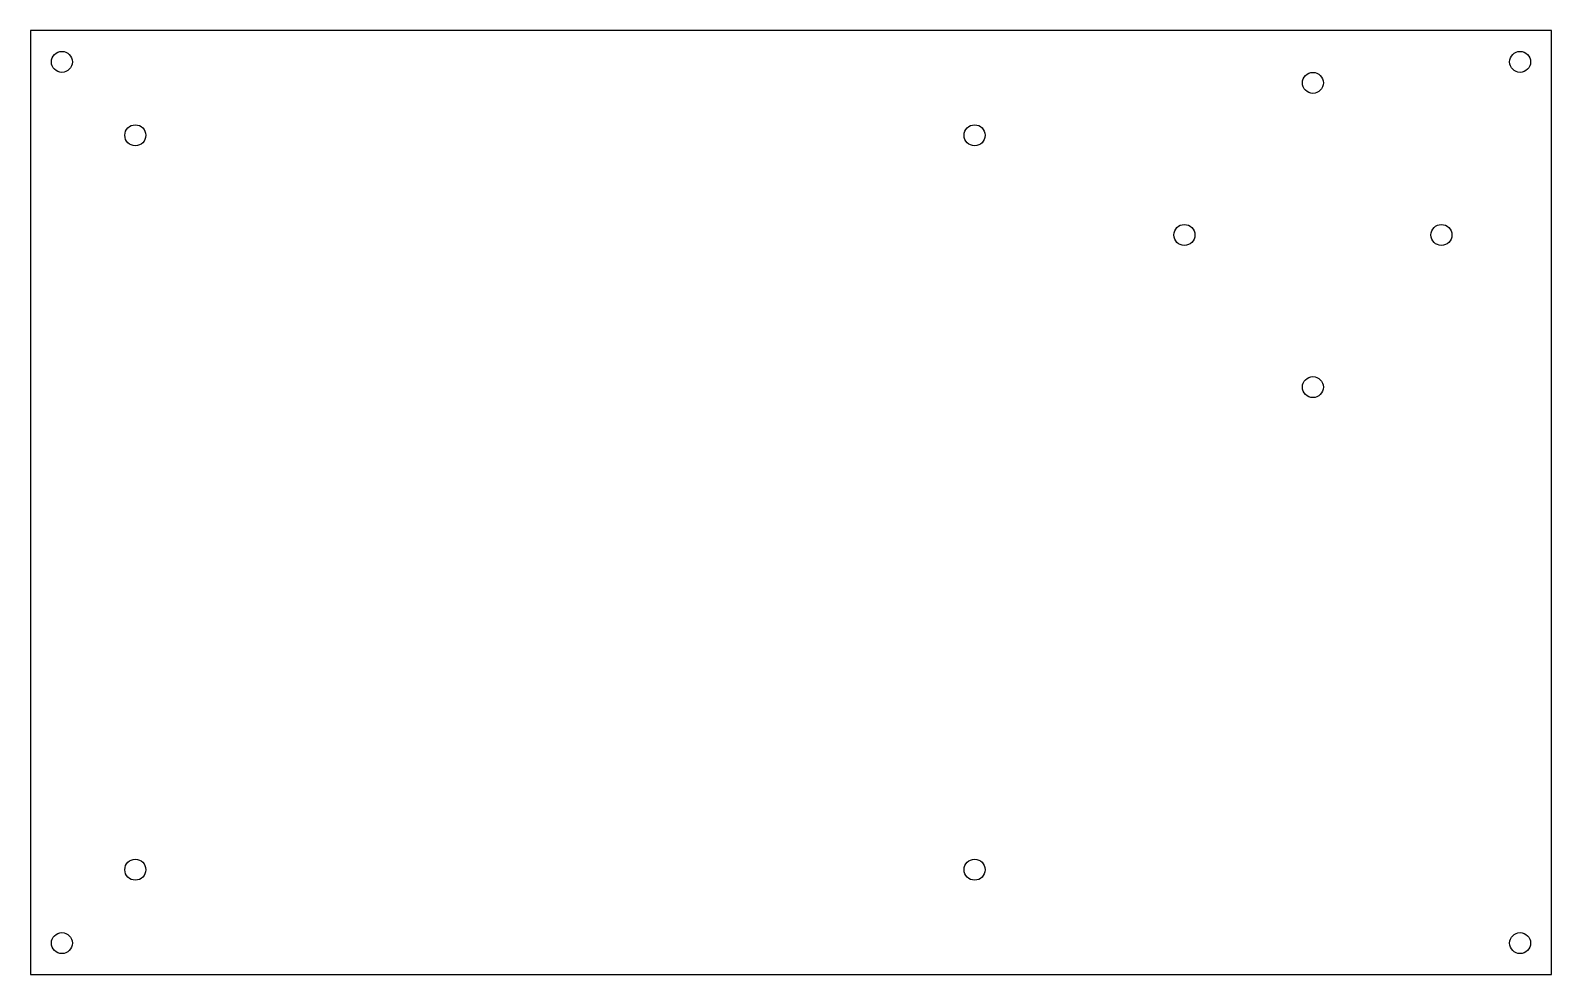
# Model space of a CAD drawing. Header units: millimetres. Extents: x 0 to 290, y 0 to 180.
import ezdxf

# ---------------------------------------------------------------- set-up
doc = ezdxf.new("R2010")
doc.units = ezdxf.units.MM
doc.layers.get('0').update_dxf_attribs({"linetype": 'CONTINUOUS'})

msp = doc.modelspace()

# ---------------------------------------------------------------- linework, layer by layer
msp.add_lwpolyline([(0, 180), (0, 0), (290, 0), (290, 180)], close=True)
for centre in [(6, 174), (284, 174), (244.5, 170), (20, 160), (180, 160), (220, 141), (269, 141), (244.5, 112), (20, 20), (180, 20), (6, 6), (284, 6)]:
    msp.add_circle(centre, 2)

doc.saveas('drawing.dxf')
